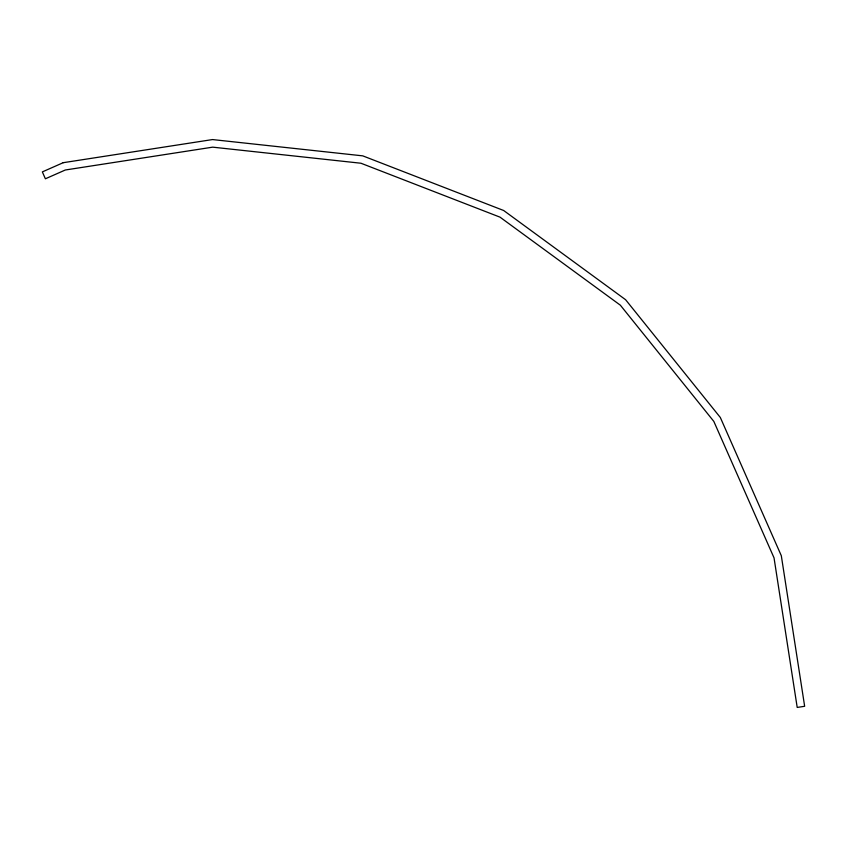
<?xml version="1.0" encoding="UTF-8"?>
<svg xmlns="http://www.w3.org/2000/svg" width="847" height="847" viewBox="0 0 847 847"><rect width="100%" height="100%" fill="white"/><g stroke="black" fill="none" stroke-linecap="round" stroke-linejoin="round"><path stroke-width="1.27" d="M63.186 162.698L42.35 171.899L45.389 178.791L65.325 169.993L212.692 147.156L360.96 163.238L500.005 217.15L620.364 305.206L713.83 421.414L774.031 557.855L797.207 707.436L804.65 706.282L781.315 555.727L720.321 417.476L625.605 299.722L503.647 210.49L362.76 155.859L212.523 139.564L63.186 162.698"/></g></svg>
